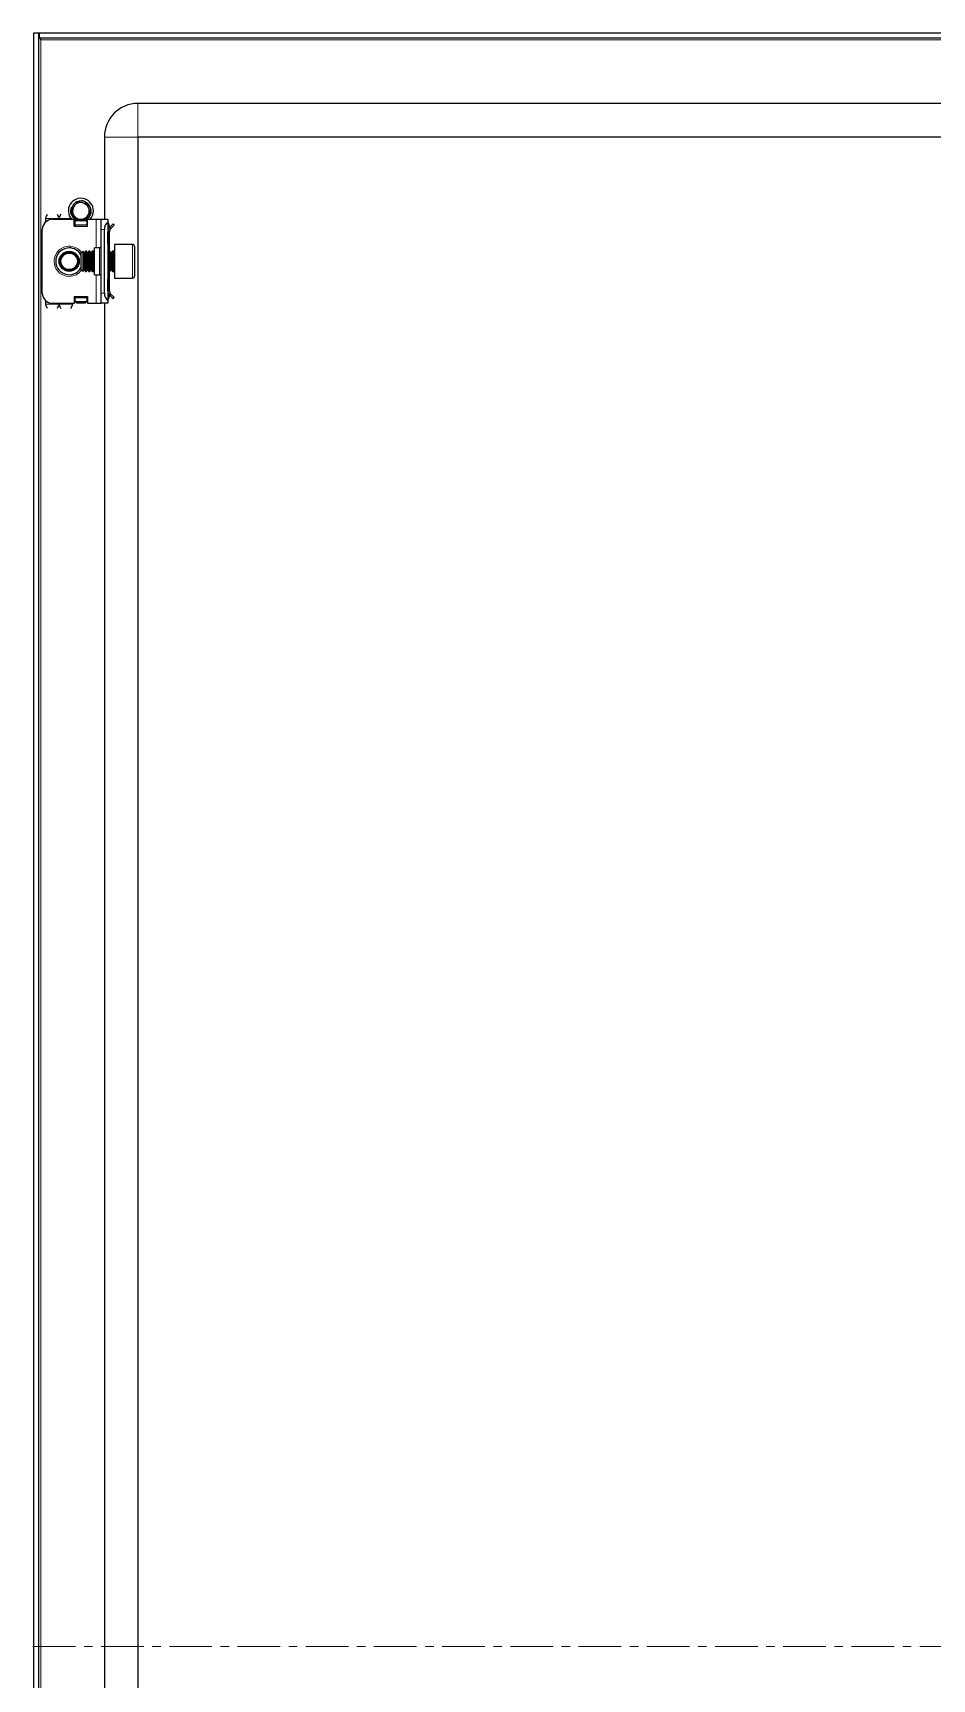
# Model space of a CAD drawing. Header units: millimetres. Extents: x -261 to 1184, y -353 to 966.
# Drawn here: x 637.2 to 905, y 282.4 to 772.6 of the extents above; entities that cross this region are included whole.
import ezdxf

# ---------------------------------------------------------------- set-up
doc = ezdxf.new("R2010")
doc.units = ezdxf.units.MM
doc.linetypes.add('CENTERX2', pattern=[20.32, 12.7, -2.54, 2.54, -2.54])
doc.layers.add('FORMAT', color=7, linetype='Continuous')

msp = doc.modelspace()

# ---------------------------------------------------------------- linework, layer by layer
at = {"color": 7, "linetype": 'Continuous', "lineweight": 25}
for p, q in [((637.48, 772.59), (638.98, 772.59)), ((637.48, -188.41), (637.48, 772.59)), ((638.98, -188.41), (638.98, 772.59)), ((639.18, 771.09), (639.18, 772.59)), ((639.18, 772.59), (1181.78, 772.59)), ((639.18, 771.09), (1181.78, 771.09)), ((1152.48, 751.59), (668.48, 751.59)), ((658.48, 741.59), (658.48, 717.09)), ((668.48, 741.59), (668.48, -157.41)), ((1152.48, 741.59), (668.48, 741.59)), ((648.57, 720.29), (648.64, 720.53)), ((649.86, 722.11), (650.06, 722.22)), ((650.04, 722.21), (649.99, 722.19)), ((650.04, 722.14), (649.99, 722.19)), ((650.04, 722.21), (650.26, 722.29)), ((650.22, 722.31), (650.17, 722.29)), ((650.41, 722.39), (650.36, 722.37)), ((650.41, 722.39), (650.64, 722.46)), ((650.6, 722.45), (650.56, 722.44)), ((650.79, 722.51), (650.75, 722.49)), ((651.68, 722.58), (650.94, 722.51)), ((653.18, 722.06), (653.14, 722.09)), ((653.35, 721.94), (653.31, 721.97)), ((653.5, 721.81), (653.47, 721.84)), ((653.64, 721.67), (653.61, 721.7)), ((653.64, 721.67), (653.76, 721.53)), ((653.76, 721.54), (653.74, 721.56)), ((640.98, 717.34), (640.98, 716.32)), ((642.98, 717.09), (649.48, 717.09)), ((648.49, 719.68), (648.48, 719.63)), ((648.49, 719.68), (648.51, 719.93)), ((648.5, 719.89), (648.49, 719.84)), ((648.49, 719.48), (648.51, 719.71)), ((648.49, 719.48), (648.49, 719.43)), ((648.5, 719.28), (648.51, 719.23)), ((648.53, 720.09), (648.52, 720.04)), ((648.53, 719.09), (648.53, 719.04)), ((648.57, 720.29), (648.56, 720.24)), ((648.56, 718.9), (648.57, 718.86)), ((648.62, 720.48), (648.61, 720.43)), ((648.61, 718.72), (648.62, 718.68)), ((648.67, 718.55), (648.67, 718.54)), ((649.26, 717.57), (649.29, 717.54)), ((649.39, 717.44), (649.43, 717.4)), ((649.48, 715.09), (649.48, 717.09)), ((649.68, 716.3), (649.48, 716.41)), ((649.54, 717.3), (649.58, 717.27)), ((649.68, 715.09), (649.68, 716.3)), ((649.7, 717.17), (649.74, 717.14)), ((649.73, 716.71), (650.08, 716.95)), ((650.23, 716.71), (649.73, 716.35)), ((649.73, 716.35), (649.73, 716.71)), ((649.73, 715.44), (649.73, 716.35)), ((649.88, 717.05), (649.92, 717.03)), ((650.05, 716.95), (650.09, 716.93)), ((650.23, 716.71), (650.64, 716.71)), ((650.41, 716.79), (650.45, 716.77)), ((650.59, 716.72), (650.63, 716.71)), ((650.77, 716.67), (650.81, 716.66)), ((651.93, 716.62), (651.75, 716.6)), ((652.08, 716.65), (652.13, 716.66)), ((652.46, 716.75), (652.27, 716.71)), ((652.32, 716.71), (652.73, 716.71)), ((653.23, 716.35), (652.73, 716.71)), ((653.02, 717.01), (652.75, 716.89)), ((652.83, 716.99), (653.23, 716.71)), ((653.23, 716.71), (653.23, 716.35)), ((653.48, 716.41), (653.23, 716.27)), ((653.23, 716.35), (653.23, 715.44)), ((653.48, 715.09), (653.48, 717.09)), ((653.48, 717.09), (655.98, 717.09)), ((653.75, 717.62), (653.59, 717.49)), ((653.72, 717.65), (653.61, 717.47)), ((653.78, 720.45), (653.94, 720.04)), ((654.25, 718.47), (654.15, 718.28)), ((654.27, 718.47), (654.16, 718.29)), ((654.32, 718.61), (654.33, 718.65)), ((654.38, 718.79), (654.39, 718.83)), ((654.48, 719.39), (654.42, 719.08)), ((654.42, 718.98), (654.43, 719.03)), ((654.46, 719.18), (654.46, 719.23)), ((654.48, 719.59), (654.48, 719.58)), ((654.48, 719.39), (654.48, 719.44)), ((655.98, 717.09), (657.48, 717.09)), ((657.48, 717.09), (659.48, 717.09)), ((657.48, 714.09), (657.48, 717.09)), ((659.48, 717.09), (659.48, 716.32)), ((659.48, 716.32), (659.48, 692.85)), ((659.48, 716), (659.69, 715.79)), ((660.07, 714.75), (661.04, 715.73)), ((661.04, 715.73), (661.4, 715.37)), ((639.98, 695.09), (639.98, 714.09)), ((649.48, 715.09), (653.48, 715.09)), ((649.73, 715.09), (649.73, 715.44)), ((653.23, 715.44), (653.23, 715.09)), ((657.48, 695.09), (657.48, 714.09)), ((658.48, 695.09), (658.48, 714.09)), ((659.98, 713.34), (659.48, 713.34)), ((659.48, 709.84), (659.48, 713.34)), ((659.98, 715.09), (659.98, 714.63)), ((659.98, 709.84), (659.98, 713.34)), ((660.42, 714.4), (660.07, 714.75)), ((660.42, 714.4), (661.4, 715.37)), ((652.04, 707.59), (651.48, 707.03)), ((651.48, 707.03), (651.48, 703.27)), ((652.1, 707.59), (652.04, 707.59)), ((652.04, 707.59), (652.04, 702.97)), ((652.48, 707.03), (652.1, 707.59)), ((652.1, 707.59), (652.1, 707.11)), ((652.1, 707.11), (652.1, 701.59)), ((652.87, 707.59), (652.48, 707.03)), ((652.48, 707.03), (652.48, 706.65)), ((652.48, 706.65), (652.48, 702.14)), ((653.1, 707.59), (652.87, 707.59)), ((652.87, 707.59), (652.87, 707.11)), ((652.87, 707.11), (652.87, 701.59)), ((653.48, 707.03), (653.1, 707.59)), ((653.1, 707.59), (653.1, 707.11)), ((653.1, 707.11), (653.1, 701.59)), ((653.87, 707.59), (653.48, 707.03)), ((653.48, 707.03), (653.48, 706.65)), ((653.48, 706.65), (653.48, 702.14)), ((654.1, 707.59), (653.87, 707.59)), ((653.87, 707.59), (653.87, 707.11)), ((653.87, 707.11), (653.87, 701.59)), ((654.48, 707.03), (654.1, 707.59)), ((654.1, 707.59), (654.1, 707.11)), ((654.1, 707.11), (654.1, 701.59)), ((654.87, 707.59), (654.48, 707.03)), ((654.48, 707.03), (654.48, 706.65)), ((654.48, 706.65), (654.48, 702.14)), ((655.1, 707.59), (654.87, 707.59)), ((654.87, 707.59), (654.87, 707.11)), ((654.87, 707.11), (654.87, 701.59)), ((655.48, 707.03), (655.1, 707.59)), ((655.1, 707.59), (655.1, 707.11)), ((655.1, 707.11), (655.1, 701.59)), ((656.98, 708.59), (655.48, 708.59)), ((655.48, 700.59), (655.48, 708.59)), ((659.98, 709.84), (659.48, 709.84)), ((659.87, 707.59), (659.48, 707.03)), ((660.1, 707.59), (659.87, 707.59)), ((659.87, 707.59), (659.87, 707.11)), ((659.87, 707.11), (659.87, 701.59)), ((659.98, 707.59), (659.98, 709.84)), ((660.48, 707.03), (660.1, 707.59)), ((660.1, 707.59), (660.1, 707.11)), ((660.1, 707.11), (660.1, 701.59)), ((660.87, 707.59), (660.48, 707.03)), ((660.48, 707.03), (660.48, 706.65)), ((660.48, 706.65), (660.48, 702.14)), ((661.23, 707.59), (660.87, 707.59)), ((660.87, 707.59), (660.87, 707.11)), ((660.87, 707.11), (660.87, 701.59)), ((666.88, 709.59), (661.48, 709.59)), ((661.48, 709.59), (661.48, 701.89)), ((667.48, 708.99), (667.48, 702.22)), ((651.48, 703.27), (651.48, 702.14)), ((651.48, 702.14), (652.04, 701.59)), ((652.04, 702.97), (652.04, 701.59)), ((652.04, 701.59), (652.1, 701.59)), ((652.1, 701.59), (652.48, 702.14)), ((652.48, 702.14), (652.87, 701.59)), ((652.87, 701.59), (653.1, 701.59)), ((653.1, 701.59), (653.48, 702.14)), ((653.48, 702.14), (653.87, 701.59)), ((653.87, 701.59), (654.1, 701.59)), ((654.1, 701.59), (654.48, 702.14)), ((654.48, 702.14), (654.87, 701.59)), ((654.87, 701.59), (655.1, 701.59)), ((655.1, 701.59), (655.48, 702.14)), ((659.48, 702.14), (659.87, 701.59)), ((659.87, 701.59), (660.1, 701.59)), ((659.98, 699.34), (659.98, 701.59)), ((660.1, 701.59), (660.48, 702.14)), ((660.48, 702.14), (660.87, 701.59)), ((660.87, 701.59), (661.23, 701.59)), ((661.48, 701.89), (661.48, 699.59)), ((667.48, 702.22), (667.48, 700.19)), ((655.48, 700.59), (656.98, 700.59)), ((659.48, 699.34), (659.98, 699.34)), ((659.48, 695.84), (659.48, 699.34)), ((659.98, 695.84), (659.98, 699.34)), ((661.48, 699.59), (666.88, 699.59)), ((640.98, 692.85), (640.98, 691.84)), ((642.98, 692.09), (649.48, 692.09)), ((648.98, 692.09), (648.98, 691.84)), ((649.48, 694.09), (649.48, 692.09)), ((649.48, 694.09), (653.48, 694.09)), ((649.48, 692.2), (649.68, 692.2)), ((649.68, 692.2), (649.68, 694.09)), ((649.73, 693.73), (649.73, 694.09)), ((649.73, 692.82), (649.73, 693.73)), ((649.73, 692.47), (649.73, 692.82)), ((649.73, 692.82), (650.23, 692.47)), ((650.23, 692.11), (649.73, 692.47)), ((650.23, 692.47), (650.23, 692.11)), ((652.73, 692.47), (650.23, 692.47)), ((652.73, 692.11), (650.23, 692.11)), ((652.73, 692.47), (653.23, 692.82)), ((652.73, 692.11), (652.73, 692.47)), ((653.23, 692.47), (652.73, 692.11)), ((653.23, 694.09), (653.23, 693.73)), ((653.23, 693.73), (653.23, 692.82)), ((653.23, 692.82), (653.23, 692.47)), ((653.48, 694.09), (653.48, 692.09)), ((653.48, 692.09), (655.98, 692.09)), ((655.98, 692.09), (657.48, 692.09)), ((657.48, 692.09), (657.48, 695.09)), ((659.48, 692.09), (657.48, 692.09)), ((658.48, 692.09), (658.48, -107.91)), ((659.98, 695.84), (659.48, 695.84)), ((659.69, 693.38), (659.48, 693.17)), ((659.48, 692.85), (659.48, 692.09)), ((659.98, 694.09), (659.98, 694.48)), ((660.42, 694.78), (660.07, 694.42)), ((660.07, 694.42), (661.04, 693.45)), ((660.42, 694.78), (661.4, 693.8)), ((661.04, 693.45), (661.4, 693.8))]:
    msp.add_line(p, q, dxfattribs=at)
at = {"color": 8, "linetype": 'Continuous', "lineweight": 18}
for p, q in [((639.58, -186.31), (639.58, 770.49)), ((639.58, 770.49), (1181.38, 770.49)), ((668.48, 741.59), (668.48, 751.59)), ((668.48, 741.59), (658.48, 741.59)), ((640.98, 717.34), (644.98, 717.34)), ((644.98, 717.34), (648.48, 717.34)), ((655.98, 708.59), (655.98, 717.09)), ((659.48, 715.59), (659.69, 715.79)), ((653.23, 715.44), (649.73, 715.44)), ((658.48, 714.09), (657.48, 714.09)), ((659.48, 715.09), (659.98, 715.09)), ((656.98, 700.59), (656.98, 708.59)), ((661.23, 701.59), (661.23, 707.59)), ((666.88, 701.89), (666.88, 709.59)), ((666.88, 699.59), (666.88, 701.89)), ((655.98, 692.09), (655.98, 700.59)), ((640.98, 691.84), (644.98, 691.84)), ((648.98, 691.84), (644.98, 691.84)), ((649.73, 693.73), (653.23, 693.73)), ((657.48, 695.09), (658.48, 695.09)), ((659.48, 694.09), (659.98, 694.09)), ((659.48, 693.59), (659.69, 693.38))]:
    msp.add_line(p, q, dxfattribs=at)
at = {"color": 7, "linetype": 'Continuous', "lineweight": 25}
for radius in [3, 2.76, 2.45]:
    msp.add_circle((647.98, 704.59), radius, dxfattribs=at)
for centre, radius, start, end in [((668.48, 741.59), 10, 90, 180), ((651.48, 719.59), 3.75, 0, 221.8103), ((651.48, 719.59), 2.5, 108.5944, 168.5944), ((651.48, 719.59), 2.5, 75.8881, 108.5944), ((651.48, 719.59), 3, 59.9286, 86.2193), ((651.48, 719.59), 3, 0, 40.7437), ((642.98, 714.09), 3, 90, 180), ((651.48, 719.59), 2.5, 168.5944, 228.5944), ((651.48, 719.59), 2.5, 228.5944, 288.5944), ((651.48, 719.59), 2.5, 288.5944, 348.5944), ((651.48, 719.59), 2.5, 348.5944, 10.5165), ((651.48, 719.59), 3.75, 318.1897, 0), ((661.48, 714.09), 3, 131.8103, 180), ((658.98, 715.09), 1, 0, 45), ((647.98, 704.59), 4, 90, 331.045), ((647.98, 704.59), 4, 28.955, 90), ((656.98, 709.09), 0.5, 270, 0), ((661.23, 707.84), 0.25, 270, 0), ((666.88, 708.99), 0.6, 0, 90), ((661.23, 701.34), 0.25, 0, 90), ((656.98, 700.09), 0.5, 0, 90), ((666.88, 700.19), 0.6, 270, 0), ((642.98, 695.09), 3, 180, 270), ((661.48, 695.09), 3, 180, 228.1897), ((658.98, 694.09), 1, 315, 0)]:
    msp.add_arc(centre, radius, start, end, dxfattribs=at)
at = {"color": 8, "linetype": 'Continuous', "lineweight": 18}
for start, end in [(35.4622, 270), (270, 324.5378)]:
    msp.add_arc((647.98, 704.59), 4.5, start, end, dxfattribs=at)
at = {"color": 7, "linetype": 'Continuous', "lineweight": 25}
for points, knots in [([(639.18, 771.48), (639.17, 771.51), (639.03, 771.88), (639.01, 772.25), (638.98, 772.59)], [0, 0, 0, 0, 0.09093, 1, 1, 1, 1]), ([(639.58, 770.49), (639.5, 770.67), (639.41, 770.87), (639.33, 771.07), (639.33, 771.09)], [0, 0, 0, 0, 0.908361, 1, 1, 1, 1]), ([(648.61, 720.42), (648.61, 720.44), (648.63, 720.55), (648.68, 720.66), (648.73, 720.74)], [0, 0, 0, 0, 0.218168, 1, 1, 1, 1]), ([(650.02, 722.14), (649.95, 722.09), (649.6, 721.86), (649.11, 721.35), (648.88, 720.8), (648.78, 720.55)], [0, 0, 0, 0, 0.128781, 0.613629, 1, 1, 1, 1]), ([(648.78, 720.55), (648.79, 720.55), (648.82, 720.54), (648.87, 720.52), (648.93, 720.47), (648.98, 720.41), (649.02, 720.34), (649.05, 720.24), (649.04, 720.14), (649.03, 720.09), (649.03, 720.08)], [0, 0, 0, 0, 0.022761, 0.192243, 0.346896, 0.477535, 0.588677, 0.783334, 0.968624, 1, 1, 1, 1]), ([(649.05, 720.15), (649.05, 720.18), (649.03, 720.25), (648.99, 720.33), (648.95, 720.41), (648.89, 720.47), (648.83, 720.52), (648.8, 720.55), (648.78, 720.55)], [0, 0, 0, 0, 0.182737, 0.363423, 0.543947, 0.724373, 0.904747, 1, 1, 1, 1]), ([(650.69, 721.96), (650.67, 721.95), (650.63, 721.94), (650.55, 721.93), (650.45, 721.93), (650.36, 721.94), (650.27, 721.96), (650.19, 722), (650.12, 722.05), (650.06, 722.09), (650.03, 722.13), (650.02, 722.14)], [0, 0, 0, 0, 0.04296, 0.1733, 0.274263, 0.401081, 0.527716, 0.654259, 0.780759, 0.936852, 1, 1, 1, 1]), ([(650.04, 722.21), (650.07, 722.19), (650.12, 722.16), (650.19, 722.08), (650.24, 722.02), (650.25, 721.98), (650.26, 721.97)], [0, 0, 0, 0, 0.319514, 0.608493, 0.891527, 1, 1, 1, 1]), ([(650.33, 721.95), (650.33, 721.95), (650.33, 721.98), (650.31, 722.05), (650.28, 722.14), (650.23, 722.22), (650.19, 722.26), (650.17, 722.29)], [0, 0, 0, 0, 0.00279, 0.269575, 0.536371, 0.765499, 1, 1, 1, 1]), ([(650.22, 722.31), (650.25, 722.28), (650.3, 722.24), (650.36, 722.17), (650.41, 722.09), (650.43, 722.01), (650.44, 721.95), (650.44, 721.93)], [0, 0, 0, 0, 0.234253, 0.442787, 0.646465, 0.841043, 1, 1, 1, 1]), ([(650.47, 721.93), (650.48, 721.96), (650.49, 722.02), (650.48, 722.12), (650.46, 722.21), (650.42, 722.3), (650.38, 722.35), (650.36, 722.37)], [0, 0, 0, 0, 0.181695, 0.396783, 0.61186, 0.803681, 1, 1, 1, 1]), ([(650.41, 722.39), (650.44, 722.36), (650.49, 722.32), (650.54, 722.23), (650.57, 722.15), (650.58, 722.07), (650.58, 721.99), (650.58, 721.95), (650.57, 721.93)], [0, 0, 0, 0, 0.208724, 0.39105, 0.568219, 0.73683, 0.894853, 1, 1, 1, 1]), ([(650.59, 721.94), (650.6, 721.94), (650.62, 721.98), (650.63, 722.06), (650.64, 722.16), (650.63, 722.26), (650.6, 722.35), (650.57, 722.41), (650.56, 722.44)], [0, 0, 0, 0, 0.043388, 0.23288, 0.422274, 0.611632, 0.803279, 1, 1, 1, 1]), ([(650.6, 722.45), (650.63, 722.43), (650.67, 722.37), (650.7, 722.29), (650.72, 722.2), (650.73, 722.12), (650.71, 722.04), (650.7, 721.99), (650.68, 721.96), (650.68, 721.96)], [0, 0, 0, 0, 0.1984834, 0.3677124, 0.531083, 0.6857782, 0.8305034, 0.9651518, 1, 1, 1, 1]), ([(650.94, 722.51), (650.94, 722.49), (650.96, 722.45), (650.98, 722.37), (650.98, 722.29), (650.96, 722.21), (650.93, 722.13), (650.86, 722.05), (650.77, 721.99), (650.71, 721.97), (650.69, 721.96)], [0, 0, 0, 0, 0.0986313, 0.2385412, 0.3785316, 0.4989503, 0.6010273, 0.777401, 0.9101004, 1, 1, 1, 1]), ([(650.71, 721.97), (650.72, 722), (650.75, 722.05), (650.77, 722.13), (650.79, 722.23), (650.79, 722.36), (650.76, 722.44), (650.75, 722.49)], [0, 0, 0, 0, 0.13286, 0.29106, 0.491007, 0.69089, 1, 1, 1, 1]), ([(650.79, 722.51), (650.81, 722.48), (650.84, 722.43), (650.86, 722.34), (650.87, 722.26), (650.86, 722.18), (650.84, 722.09), (650.79, 722.03), (650.77, 721.99)], [0, 0, 0, 0, 0.16279, 0.324686, 0.479688, 0.626058, 0.76302, 1, 1, 1, 1]), ([(650.79, 722), (650.79, 722.01), (650.82, 722.04), (650.86, 722.09), (650.9, 722.17), (650.93, 722.26), (650.95, 722.36), (650.95, 722.44), (650.94, 722.49), (650.94, 722.51)], [0, 0, 0, 0, 0.036757, 0.196192, 0.355485, 0.51469, 0.719746, 0.882005, 1, 1, 1, 1]), ([(652.11, 722.52), (652.09, 722.53), (652.04, 722.53), (652, 722.54), (651.98, 722.54)], [0, 0, 0, 0, 0.6215351, 1, 1, 1, 1]), ([(652.09, 722.01), (652.38, 721.96), (652.67, 721.9), (652.94, 721.78), (652.95, 721.77)], [0, 0, 0, 0, 0.965671, 1, 1, 1, 1]), ([(652.09, 722.01), (652.19, 721.97), (652.32, 721.92), (652.45, 721.84), (652.49, 721.82)], [0, 0, 0, 0, 0.681733, 1, 1, 1, 1]), ([(652.49, 721.82), (652.57, 721.78), (652.89, 721.63), (653.4, 721.21), (653.65, 720.71), (653.78, 720.45)], [0, 0, 0, 0, 0.130652, 0.560007, 1, 1, 1, 1]), ([(652.95, 721.77), (652.95, 721.79), (652.93, 721.84), (652.93, 721.91), (652.93, 722), (652.95, 722.09), (652.97, 722.15), (652.99, 722.18)], [0, 0, 0, 0, 0.113604, 0.31095, 0.508229, 0.75166, 1, 1, 1, 1]), ([(653.01, 722.17), (653, 722.14), (653, 722.07), (652.97, 721.97), (652.95, 721.91), (652.93, 721.89), (652.93, 721.89)], [0, 0, 0, 0, 0.357139, 0.680979, 0.998183, 1, 1, 1, 1]), ([(652.94, 721.8), (652.97, 721.81), (653.01, 721.85), (653.07, 721.92), (653.11, 722), (653.13, 722.06), (653.14, 722.09)], [0, 0, 0, 0, 0.228254, 0.510351, 0.752319, 1, 1, 1, 1]), ([(653.55, 721.37), (653.54, 721.36), (653.49, 721.35), (653.41, 721.34), (653.31, 721.36), (653.22, 721.4), (653.14, 721.45), (653.05, 721.53), (652.98, 721.65), (652.96, 721.73), (652.95, 721.77)], [0, 0, 0, 0, 0.0736464, 0.1695635, 0.351373, 0.4388934, 0.519676, 0.6829056, 0.8511995, 1, 1, 1, 1]), ([(653.18, 722.06), (653.18, 722.03), (653.17, 721.96), (653.13, 721.86), (653.09, 721.79), (653.03, 721.73), (652.99, 721.7), (652.98, 721.69)], [0, 0, 0, 0, 0.240212, 0.454711, 0.664287, 0.864517, 1, 1, 1, 1]), ([(652.99, 721.65), (653.02, 721.66), (653.07, 721.69), (653.15, 721.74), (653.22, 721.81), (653.27, 721.89), (653.3, 721.94), (653.31, 721.97)], [0, 0, 0, 0, 0.172104, 0.391099, 0.610089, 0.802801, 1, 1, 1, 1]), ([(653.35, 721.94), (653.34, 721.9), (653.32, 721.84), (653.28, 721.75), (653.23, 721.68), (653.16, 721.62), (653.1, 721.58), (653.06, 721.57), (653.04, 721.57)], [0, 0, 0, 0, 0.209239, 0.392702, 0.571062, 0.740844, 0.899958, 1, 1, 1, 1]), ([(653.05, 721.55), (653.06, 721.55), (653.11, 721.55), (653.18, 721.58), (653.27, 721.62), (653.35, 721.68), (653.42, 721.75), (653.45, 721.81), (653.47, 721.84)], [0, 0, 0, 0, 0.0505, 0.241124, 0.431653, 0.622154, 0.808692, 1, 1, 1, 1]), ([(653.5, 721.81), (653.49, 721.77), (653.47, 721.71), (653.41, 721.63), (653.35, 721.57), (653.28, 721.52), (653.21, 721.49), (653.15, 721.48), (653.12, 721.48), (653.12, 721.48)], [0, 0, 0, 0, 0.1980351, 0.3676626, 0.5314947, 0.6866636, 0.8318184, 0.9819171, 1, 1, 1, 1]), ([(653.13, 721.47), (653.13, 721.47), (653.17, 721.46), (653.23, 721.47), (653.32, 721.49), (653.4, 721.52), (653.48, 721.57), (653.55, 721.63), (653.59, 721.68), (653.61, 721.7)], [0, 0, 0, 0, 0.018281, 0.175639, 0.332896, 0.490097, 0.647274, 0.821632, 1, 1, 1, 1]), ([(653.64, 721.67), (653.63, 721.64), (653.6, 721.59), (653.54, 721.52), (653.47, 721.47), (653.4, 721.44), (653.33, 721.42), (653.26, 721.41), (653.21, 721.42), (653.18, 721.42)], [0, 0, 0, 0, 0.159446, 0.318034, 0.469983, 0.61348, 0.747649, 0.872856, 1, 1, 1, 1]), ([(653.19, 721.42), (653.23, 721.41), (653.28, 721.39), (653.37, 721.4), (653.44, 721.4), (653.53, 721.43), (653.63, 721.47), (653.7, 721.53), (653.74, 721.56)], [0, 0, 0, 0, 0.149407, 0.278563, 0.407661, 0.536722, 0.727045, 1, 1, 1, 1]), ([(653.53, 721.73), (653.58, 721.71), (653.67, 721.66), (653.72, 721.58), (653.75, 721.54)], [0, 0, 0, 0, 0.488123, 1, 1, 1, 1]), ([(653.76, 721.54), (653.74, 721.52), (653.71, 721.47), (653.64, 721.41), (653.59, 721.38), (653.56, 721.37), (653.55, 721.37)], [0, 0, 0, 0, 0.315056, 0.630194, 0.945514, 1, 1, 1, 1]), ([(653.55, 721.37), (653.58, 721.35), (653.82, 721.12), (654.17, 720.66), (654.41, 720.05), (654.47, 719.7), (654.48, 719.59)], [0, 0, 0, 0, 0.050685, 0.485619, 0.826643, 1, 1, 1, 1]), ([(640.98, 717.34), (641.08, 717.58), (641.27, 718.07), (641.46, 718.46), (641.56, 718.66)], [0, 0, 0, 0, 0.502065, 1, 1, 1, 1]), ([(644.41, 718.65), (644.49, 718.49), (644.67, 718.14), (644.86, 717.66), (644.97, 717.38), (644.98, 717.34)], [0, 0, 0, 0, 0.4154826, 0.9171518, 1, 1, 1, 1]), ([(644.98, 717.34), (645.08, 717.58), (645.27, 718.07), (645.46, 718.46), (645.56, 718.66)], [0, 0, 0, 0, 0.502065, 1, 1, 1, 1]), ([(648.71, 719.65), (648.69, 719.66), (648.65, 719.66), (648.57, 719.66), (648.51, 719.64), (648.48, 719.63)], [0, 0, 0, 0, 0.236131, 0.613435, 1, 1, 1, 1]), ([(648.88, 719.79), (648.87, 719.79), (648.84, 719.81), (648.77, 719.84), (648.67, 719.85), (648.58, 719.85), (648.52, 719.84), (648.49, 719.84)], [0, 0, 0, 0, 0.050156, 0.304513, 0.55888, 0.776903, 1, 1, 1, 1]), ([(648.49, 719.68), (648.52, 719.7), (648.58, 719.73), (648.68, 719.75), (648.76, 719.76), (648.81, 719.75), (648.83, 719.74)], [0, 0, 0, 0, 0.293779, 0.558982, 0.818494, 1, 1, 1, 1]), ([(649.26, 717.57), (649.14, 717.73), (648.86, 718.08), (648.57, 718.74), (648.51, 719.24), (648.49, 719.5)], [0, 0, 0, 0, 0.274163, 0.639603, 1, 1, 1, 1]), ([(648.5, 719.89), (648.53, 719.9), (648.6, 719.92), (648.69, 719.94), (648.79, 719.93), (648.87, 719.91), (648.92, 719.89), (648.95, 719.87), (648.95, 719.87)], [0, 0, 0, 0, 0.227908, 0.430276, 0.627707, 0.816134, 0.99284, 1, 1, 1, 1]), ([(648.6, 718.84), (648.58, 718.88), (648.52, 719.03), (648.51, 719.2), (648.5, 719.31)], [0, 0, 0, 0, 0.28291, 1, 1, 1, 1]), ([(648.96, 719.9), (648.94, 719.92), (648.88, 719.96), (648.8, 720.01), (648.7, 720.04), (648.61, 720.05), (648.55, 720.05), (648.52, 720.04)], [0, 0, 0, 0, 0.19243, 0.403622, 0.614801, 0.805152, 1, 1, 1, 1]), ([(648.53, 720.09), (648.56, 720.1), (648.63, 720.12), (648.72, 720.12), (648.81, 720.1), (648.89, 720.07), (648.95, 720.03), (648.99, 720), (649, 719.99)], [0, 0, 0, 0, 0.205811, 0.38496, 0.558827, 0.724121, 0.878934, 1, 1, 1, 1]), ([(648.99, 720.04), (648.97, 720.06), (648.92, 720.11), (648.84, 720.16), (648.76, 720.21), (648.66, 720.24), (648.59, 720.24), (648.56, 720.24)], [0, 0, 0, 0, 0.183111, 0.381533, 0.579913, 0.787111, 1, 1, 1, 1]), ([(648.57, 720.29), (648.6, 720.29), (648.67, 720.3), (648.76, 720.29), (648.84, 720.26), (648.91, 720.22), (648.97, 720.17), (649.01, 720.13), (649.02, 720.11)], [0, 0, 0, 0, 0.207037, 0.38272, 0.55212, 0.712365, 0.86221, 1, 1, 1, 1]), ([(648.79, 718.29), (648.78, 718.32), (648.68, 718.45), (648.64, 718.62), (648.6, 718.75)], [0, 0, 0, 0, 0.192577, 1, 1, 1, 1]), ([(649.03, 720.12), (649.02, 720.14), (648.99, 720.19), (648.94, 720.26), (648.87, 720.32), (648.78, 720.38), (648.69, 720.42), (648.64, 720.43), (648.61, 720.43)], [0, 0, 0, 0, 0.112687, 0.266978, 0.464332, 0.661607, 0.829157, 1, 1, 1, 1]), ([(648.62, 720.48), (648.65, 720.48), (648.71, 720.47), (648.79, 720.45), (648.87, 720.41), (648.93, 720.37), (648.98, 720.31), (649.02, 720.25), (649.03, 720.21), (649.04, 720.19)], [0, 0, 0, 0, 0.1648015, 0.3286622, 0.485343, 0.633184, 0.7714895, 0.9006567, 1, 1, 1, 1]), ([(649.03, 720.08), (649.03, 720.05), (649.01, 719.97), (648.95, 719.87), (648.88, 719.79), (648.82, 719.72), (648.75, 719.67), (648.69, 719.64), (648.66, 719.63), (648.65, 719.62)], [0, 0, 0, 0, 0.125166, 0.336769, 0.488675, 0.640371, 0.791962, 0.943503, 1, 1, 1, 1]), ([(648.65, 719.62), (648.65, 719.55), (648.67, 719.16), (648.85, 718.49), (649.21, 718.01), (649.38, 717.79)], [0, 0, 0, 0, 0.108003, 0.585763, 1, 1, 1, 1]), ([(649.17, 717.7), (649.13, 717.74), (648.99, 717.88), (648.9, 718.05), (648.84, 718.17)], [0, 0, 0, 0, 0.288707, 1, 1, 1, 1]), ([(649.26, 717.57), (649.27, 717.6), (649.31, 717.65), (649.37, 717.71), (649.44, 717.75), (649.51, 717.78), (649.59, 717.79), (649.65, 717.8), (649.69, 717.79), (649.7, 717.78)], [0, 0, 0, 0, 0.169226, 0.337427, 0.497935, 0.649179, 0.790582, 0.922688, 1, 1, 1, 1]), ([(649.75, 717.74), (649.74, 717.74), (649.67, 717.75), (649.58, 717.73), (649.47, 717.68), (649.37, 717.63), (649.32, 717.57), (649.29, 717.54)], [0, 0, 0, 0, 0.046579, 0.362688, 0.551736, 0.740753, 1, 1, 1, 1]), ([(649.38, 717.79), (649.39, 717.79), (649.42, 717.81), (649.47, 717.82), (649.56, 717.83), (649.66, 717.82), (649.76, 717.77), (649.81, 717.73), (649.83, 717.71)], [0, 0, 0, 0, 0.0458661, 0.2307436, 0.3874614, 0.6582461, 0.861978, 1, 1, 1, 1]), ([(649.75, 717.77), (649.72, 717.79), (649.65, 717.81), (649.56, 717.81), (649.47, 717.81), (649.41, 717.8), (649.38, 717.79)], [0, 0, 0, 0, 0.251795, 0.502165, 0.752314, 1, 1, 1, 1]), ([(649.39, 717.44), (649.41, 717.47), (649.44, 717.53), (649.49, 717.6), (649.56, 717.66), (649.63, 717.69), (649.7, 717.72), (649.75, 717.72), (649.77, 717.72)], [0, 0, 0, 0, 0.211659, 0.390361, 0.562352, 0.724819, 0.876696, 1, 1, 1, 1]), ([(649.84, 717.67), (649.81, 717.66), (649.74, 717.65), (649.65, 717.61), (649.56, 717.56), (649.49, 717.49), (649.45, 717.43), (649.43, 717.4)], [0, 0, 0, 0, 0.190996, 0.383798, 0.576553, 0.78528, 1, 1, 1, 1]), ([(649.54, 717.3), (649.55, 717.33), (649.57, 717.4), (649.62, 717.48), (649.68, 717.55), (649.75, 717.6), (649.8, 717.63), (649.84, 717.64), (649.85, 717.64)], [0, 0, 0, 0, 0.219212, 0.409339, 0.593597, 0.768568, 0.932394, 1, 1, 1, 1]), ([(649.94, 717.58), (649.94, 717.58), (649.9, 717.57), (649.84, 717.54), (649.75, 717.49), (649.68, 717.42), (649.62, 717.35), (649.59, 717.3), (649.58, 717.27)], [0, 0, 0, 0, 0.002693, 0.20821, 0.413641, 0.619057, 0.807274, 1, 1, 1, 1]), ([(649.7, 717.17), (649.71, 717.21), (649.72, 717.27), (649.76, 717.36), (649.81, 717.44), (649.87, 717.5), (649.92, 717.54), (649.95, 717.55), (649.96, 717.55)], [0, 0, 0, 0, 0.222831, 0.420099, 0.612409, 0.79585, 0.967895, 1, 1, 1, 1]), ([(650, 717.45), (649.99, 717.45), (649.95, 717.43), (649.89, 717.38), (649.82, 717.3), (649.77, 717.23), (649.75, 717.17), (649.74, 717.14)], [0, 0, 0, 0, 0.084965, 0.329338, 0.573716, 0.784411, 1, 1, 1, 1]), ([(649.83, 717.71), (649.84, 717.7), (649.88, 717.67), (649.93, 717.61), (649.98, 717.52), (650.01, 717.44), (650.03, 717.35), (650.04, 717.29), (650.04, 717.27)], [0, 0, 0, 0, 0.066273, 0.267344, 0.423096, 0.618734, 0.814089, 1, 1, 1, 1]), ([(649.88, 717.05), (649.88, 717.09), (649.88, 717.16), (649.91, 717.25), (649.96, 717.34), (649.99, 717.39), (650.02, 717.4), (650.02, 717.4)], [0, 0, 0, 0, 0.275174, 0.522846, 0.765225, 0.99702, 1, 1, 1, 1]), ([(650.04, 717.27), (650.02, 717.25), (649.98, 717.2), (649.94, 717.11), (649.92, 717.06), (649.92, 717.03)], [0, 0, 0, 0, 0.36332, 0.677837, 1, 1, 1, 1]), ([(650.12, 717.24), (650.12, 717.24), (650.12, 717.2), (650.11, 717.14), (650.09, 717.05), (650.05, 716.99), (650.03, 716.96)], [0, 0, 0, 0, 0.058255, 0.305509, 0.64716, 1, 1, 1, 1]), ([(652.08, 716.65), (652.05, 716.64), (651.73, 716.58), (651.09, 716.57), (650.43, 716.75), (650.1, 716.93), (650.03, 716.96)], [0, 0, 0, 0, 0.044285, 0.46488, 0.894202, 1, 1, 1, 1]), ([(650.04, 717.27), (650.1, 717.23), (650.43, 717.06), (651.1, 716.87), (651.72, 716.91), (652.02, 716.98), (652.02, 716.98)], [0, 0, 0, 0, 0.102158, 0.551599, 0.99962, 1, 1, 1, 1]), ([(650.05, 716.95), (650.05, 716.99), (650.05, 717.06), (650.07, 717.15), (650.1, 717.2), (650.11, 717.23)], [0, 0, 0, 0, 0.371432, 0.710618, 1, 1, 1, 1]), ([(650.97, 716.65), (650.92, 716.65), (650.78, 716.66), (650.64, 716.7), (650.55, 716.74)], [0, 0, 0, 0, 0.317385, 1, 1, 1, 1]), ([(651.65, 716.61), (651.58, 716.6), (651.41, 716.57), (651.24, 716.59), (651.14, 716.61)], [0, 0, 0, 0, 0.399625, 1, 1, 1, 1]), ([(652.02, 716.98), (652.02, 717), (652.05, 717.05), (652.11, 717.12), (652.2, 717.18), (652.26, 717.21), (652.28, 717.22)], [0, 0, 0, 0, 0.153621, 0.528305, 0.811762, 1, 1, 1, 1]), ([(652.16, 717.15), (652.13, 717.13), (652.09, 717.09), (652.04, 717.03), (652.02, 716.99), (652.02, 716.98)], [0, 0, 0, 0, 0.41332, 0.833507, 1, 1, 1, 1]), ([(652.08, 716.65), (652.07, 716.67), (652.05, 716.73), (652.03, 716.81), (652.03, 716.89), (652.04, 716.97), (652.08, 717.06), (652.12, 717.12), (652.15, 717.15)], [0, 0, 0, 0, 0.162579, 0.32416, 0.478216, 0.623372, 0.759205, 1, 1, 1, 1]), ([(652.19, 717.15), (652.19, 717.15), (652.16, 717.1), (652.13, 717.02), (652.1, 716.91), (652.1, 716.82), (652.11, 716.73), (652.12, 716.68), (652.13, 716.66)], [0, 0, 0, 0, 0.001313, 0.309582, 0.493731, 0.677835, 0.837663, 1, 1, 1, 1]), ([(652.27, 716.69), (652.25, 716.72), (652.21, 716.78), (652.18, 716.86), (652.17, 716.95), (652.17, 717.03), (652.19, 717.1), (652.21, 717.16), (652.24, 717.19), (652.24, 717.2)], [0, 0, 0, 0, 0.195461, 0.359649, 0.517607, 0.666788, 0.806268, 0.936243, 1, 1, 1, 1]), ([(652.31, 717.2), (652.3, 717.18), (652.28, 717.12), (652.26, 717.04), (652.25, 716.95), (652.26, 716.83), (652.29, 716.76), (652.31, 716.7)], [0, 0, 0, 0, 0.147065, 0.321231, 0.495346, 0.669443, 1, 1, 1, 1]), ([(652.27, 716.69), (652.28, 716.69), (652.29, 716.7), (652.31, 716.7), (652.31, 716.7)], [0, 0, 0, 0, 0.478977, 1, 1, 1, 1]), ([(652.28, 717.22), (652.29, 717.22), (652.34, 717.24), (652.42, 717.25), (652.52, 717.25), (652.59, 717.24), (652.63, 717.23), (652.64, 717.22)], [0, 0, 0, 0, 0.0990109, 0.3882762, 0.6130099, 0.8953836, 1, 1, 1, 1]), ([(652.46, 716.75), (652.44, 716.78), (652.39, 716.83), (652.35, 716.91), (652.32, 716.99), (652.31, 717.08), (652.32, 717.15), (652.33, 717.19), (652.33, 717.21)], [0, 0, 0, 0, 0.213002, 0.396975, 0.575181, 0.744364, 0.902779, 1, 1, 1, 1]), ([(652.43, 717.25), (652.43, 717.24), (652.42, 717.21), (652.41, 717.13), (652.41, 717.03), (652.43, 716.94), (652.46, 716.85), (652.49, 716.79), (652.51, 716.77)], [0, 0, 0, 0, 0.0190582, 0.2194885, 0.4198305, 0.6201507, 0.8077852, 1, 1, 1, 1]), ([(652.65, 716.82), (652.63, 716.85), (652.57, 716.89), (652.52, 716.97), (652.48, 717.05), (652.46, 717.14), (652.45, 717.2), (652.46, 717.24), (652.46, 717.25)], [0, 0, 0, 0, 0.218347, 0.41099, 0.598711, 0.777744, 0.945667, 1, 1, 1, 1]), ([(652.65, 716.82), (652.64, 716.82), (652.57, 716.79), (652.51, 716.78), (652.46, 716.77)], [0, 0, 0, 0, 0.301025, 1, 1, 1, 1]), ([(652.46, 716.75), (652.47, 716.75), (652.48, 716.76), (652.5, 716.76), (652.51, 716.77)], [0, 0, 0, 0, 0.476579, 1, 1, 1, 1]), ([(652.56, 717.24), (652.56, 717.22), (652.56, 717.17), (652.57, 717.09), (652.6, 716.99), (652.64, 716.91), (652.68, 716.87), (652.7, 716.84)], [0, 0, 0, 0, 0.114393, 0.350182, 0.585971, 0.790611, 1, 1, 1, 1]), ([(652.84, 716.91), (652.81, 716.93), (652.75, 716.97), (652.69, 717.05), (652.64, 717.12), (652.62, 717.19), (652.61, 717.22), (652.61, 717.23)], [0, 0, 0, 0, 0.260762, 0.494805, 0.723794, 0.94279, 1, 1, 1, 1]), ([(652.64, 717.22), (652.71, 717.26), (653.03, 717.45), (653.52, 717.91), (653.83, 718.5), (653.92, 718.84), (653.93, 718.9)], [0, 0, 0, 0, 0.104785, 0.513079, 0.918136, 1, 1, 1, 1]), ([(652.65, 716.82), (652.66, 716.83), (652.68, 716.83), (652.69, 716.84), (652.7, 716.84)], [0, 0, 0, 0, 0.4764859, 1, 1, 1, 1]), ([(652.66, 717.27), (652.67, 717.27), (652.71, 717.26), (652.78, 717.23), (652.86, 717.18), (652.94, 717.11), (652.98, 717.04), (653.01, 717)], [0, 0, 0, 0, 0.084477, 0.253367, 0.470159, 0.686909, 1, 1, 1, 1]), ([(652.73, 717.21), (652.73, 717.2), (652.74, 717.15), (652.77, 717.07), (652.82, 717), (652.86, 716.95), (652.89, 716.93)], [0, 0, 0, 0, 0.154183, 0.462567, 0.728091, 1, 1, 1, 1]), ([(653.02, 717.01), (652.99, 717.03), (652.93, 717.06), (652.86, 717.13), (652.82, 717.18), (652.81, 717.21)], [0, 0, 0, 0, 0.362858, 0.693435, 1, 1, 1, 1]), ([(652.84, 716.91), (652.85, 716.91), (652.86, 716.92), (652.88, 716.93), (652.89, 716.93)], [0, 0, 0, 0, 0.477867, 1, 1, 1, 1]), ([(654.32, 718.61), (654.11, 718.18), (653.8, 717.54), (653.21, 717.14), (653.01, 717)], [0, 0, 0, 0, 0.657042, 1, 1, 1, 1]), ([(653.02, 717.01), (653.03, 717.01), (653.04, 717.02), (653.06, 717.03), (653.06, 717.04)], [0, 0, 0, 0, 0.480194, 1, 1, 1, 1]), ([(653.19, 717.12), (653.18, 717.11), (653.13, 717.08), (653.07, 717.05), (653.03, 717.04)], [0, 0, 0, 0, 0.230751, 1, 1, 1, 1]), ([(653.19, 717.12), (653.2, 717.12), (653.21, 717.13), (653.22, 717.14), (653.23, 717.15)], [0, 0, 0, 0, 0.4826873, 1, 1, 1, 1]), ([(653.35, 717.23), (653.35, 717.24), (653.36, 717.25), (653.38, 717.26), (653.38, 717.26)], [0, 0, 0, 0, 0.484546, 1, 1, 1, 1]), ([(654.03, 718.07), (654.01, 718.01), (653.91, 717.72), (653.67, 717.51), (653.46, 717.33)], [0, 0, 0, 0, 0.171865, 1, 1, 1, 1]), ([(653.49, 717.36), (653.5, 717.36), (653.51, 717.37), (653.52, 717.38), (653.52, 717.39)], [0, 0, 0, 0, 0.485158, 1, 1, 1, 1]), ([(653.63, 717.49), (653.63, 717.49), (653.64, 717.5), (653.65, 717.51), (653.66, 717.52)], [0, 0, 0, 0, 0.484232, 1, 1, 1, 1]), ([(654.12, 718.2), (654.09, 718.13), (654.01, 717.92), (653.84, 717.76), (653.73, 717.65)], [0, 0, 0, 0, 0.3337892, 1, 1, 1, 1]), ([(653.75, 717.62), (653.76, 717.63), (653.77, 717.64), (653.79, 717.66), (653.8, 717.68)], [0, 0, 0, 0, 0.2967964, 1, 1, 1, 1]), ([(653.93, 718.9), (653.93, 718.93), (653.92, 718.99), (653.93, 719.06), (653.93, 719.09)], [0, 0, 0, 0, 0.544473, 1, 1, 1, 1]), ([(653.93, 719.09), (653.94, 719.1), (653.95, 719.15), (653.97, 719.2), (653.99, 719.24), (653.99, 719.25)], [0, 0, 0, 0, 0.157682, 0.80304, 1, 1, 1, 1]), ([(654.38, 718.79), (654.35, 718.79), (654.28, 718.78), (654.2, 718.8), (654.12, 718.83), (654.05, 718.87), (653.99, 718.93), (653.95, 718.98), (653.94, 719.02), (653.93, 719.03)], [0, 0, 0, 0, 0.165667, 0.330522, 0.488809, 0.638525, 0.778629, 0.909213, 1, 1, 1, 1]), ([(654.32, 718.61), (654.29, 718.61), (654.23, 718.62), (654.15, 718.65), (654.08, 718.69), (654.03, 718.74), (653.98, 718.8), (653.95, 718.87), (653.93, 718.92), (653.93, 718.95), (653.93, 718.96)], [0, 0, 0, 0, 0.154027, 0.307095, 0.452862, 0.590123, 0.718565, 0.838856, 0.95247, 1, 1, 1, 1]), ([(653.99, 719.25), (654, 719.36), (654.02, 719.63), (653.97, 719.89), (653.94, 720.04)], [0, 0, 0, 0, 0.4085207, 1, 1, 1, 1]), ([(653.96, 719.24), (653.97, 719.23), (654, 719.19), (654.06, 719.14), (654.15, 719.08), (654.24, 719.05), (654.34, 719.03), (654.4, 719.03), (654.43, 719.03)], [0, 0, 0, 0, 0.069872, 0.258455, 0.446951, 0.635422, 0.81547, 1, 1, 1, 1]), ([(654.42, 718.98), (654.39, 718.97), (654.32, 718.96), (654.23, 718.97), (654.14, 718.99), (654.07, 719.02), (654.01, 719.07), (653.97, 719.1), (653.96, 719.12)], [0, 0, 0, 0, 0.208898, 0.388587, 0.562428, 0.727295, 0.881578, 1, 1, 1, 1]), ([(653.96, 719.09), (653.97, 719.07), (654, 719.02), (654.07, 718.97), (654.14, 718.91), (654.22, 718.87), (654.3, 718.84), (654.36, 718.84), (654.39, 718.83)], [0, 0, 0, 0, 0.137266, 0.30795, 0.478578, 0.649185, 0.822833, 1, 1, 1, 1]), ([(653.96, 718.95), (653.96, 718.94), (653.98, 718.89), (654.04, 718.83), (654.11, 718.76), (654.18, 718.71), (654.26, 718.67), (654.31, 718.66), (654.33, 718.65)], [0, 0, 0, 0, 0.076151, 0.276704, 0.47712, 0.677473, 0.837574, 1, 1, 1, 1]), ([(653.99, 719.3), (654, 719.31), (654.02, 719.35), (654.06, 719.39), (654.11, 719.45), (654.18, 719.5), (654.26, 719.54), (654.34, 719.57), (654.41, 719.58), (654.46, 719.58), (654.48, 719.58)], [0, 0, 0, 0, 0.060221, 0.18113, 0.301988, 0.42281, 0.589437, 0.75603, 0.87711, 1, 1, 1, 1]), ([(654.46, 719.18), (654.42, 719.17), (654.36, 719.15), (654.26, 719.14), (654.17, 719.15), (654.09, 719.18), (654.03, 719.21), (654, 719.23), (653.99, 719.24)], [0, 0, 0, 0, 0.214065, 0.402363, 0.585629, 0.760234, 0.923894, 1, 1, 1, 1]), ([(654.02, 719.34), (654.04, 719.33), (654.1, 719.29), (654.19, 719.25), (654.28, 719.23), (654.38, 719.22), (654.43, 719.23), (654.46, 719.23)], [0, 0, 0, 0, 0.189173, 0.404697, 0.62022, 0.807935, 1, 1, 1, 1]), ([(654.48, 719.39), (654.44, 719.38), (654.38, 719.35), (654.28, 719.33), (654.19, 719.33), (654.11, 719.34), (654.06, 719.36), (654.04, 719.37)], [0, 0, 0, 0, 0.235039, 0.445532, 0.651268, 0.847853, 1, 1, 1, 1]), ([(654.25, 718.47), (654.23, 718.42), (654.2, 718.29), (654.13, 718.18), (654.1, 718.12)], [0, 0, 0, 0, 0.462482, 1, 1, 1, 1]), ([(654.13, 719.46), (654.15, 719.45), (654.21, 719.43), (654.3, 719.41), (654.4, 719.42), (654.45, 719.43), (654.48, 719.44)], [0, 0, 0, 0, 0.237597, 0.516729, 0.755527, 1, 1, 1, 1]), ([(654.48, 719.6), (654.45, 719.58), (654.39, 719.54), (654.3, 719.52), (654.24, 719.52), (654.21, 719.51)], [0, 0, 0, 0, 0.371226, 0.708872, 1, 1, 1, 1]), ([(654.42, 718.98), (654.41, 718.93), (654.4, 718.85), (654.37, 718.78), (654.35, 718.75)], [0, 0, 0, 0, 0.657988, 1, 1, 1, 1]), ([(654.48, 719.6), (654.49, 719.54), (654.49, 719.47), (654.47, 719.39), (654.46, 719.36)], [0, 0, 0, 0, 0.659859, 1, 1, 1, 1]), ([(660.07, 714.75), (659.92, 714.56), (659.61, 714.18), (659.49, 713.66), (659.48, 713.38), (659.48, 713.34)], [0, 0, 0, 0, 0.461863, 0.923726, 1, 1, 1, 1]), ([(660.42, 714.4), (660.3, 714.25), (660.12, 714.02), (660, 713.64), (659.99, 713.44), (659.98, 713.34)], [0, 0, 0, 0, 0.485042, 0.738404, 1, 1, 1, 1]), ([(641.56, 690.52), (641.48, 690.68), (641.3, 691.03), (641.11, 691.52), (641, 691.8), (640.98, 691.84)], [0, 0, 0, 0, 0.415483, 0.917152, 1, 1, 1, 1]), ([(644.98, 691.84), (644.89, 691.59), (644.7, 691.11), (644.51, 690.71), (644.41, 690.51)], [0, 0, 0, 0, 0.502065, 1, 1, 1, 1]), ([(645.56, 690.52), (645.48, 690.68), (645.3, 691.03), (645.11, 691.52), (645, 691.8), (644.98, 691.84)], [0, 0, 0, 0, 0.4154826, 0.9171518, 1, 1, 1, 1]), ([(648.98, 691.84), (648.89, 691.59), (648.7, 691.11), (648.51, 690.71), (648.41, 690.51)], [0, 0, 0, 0, 0.502065, 1, 1, 1, 1]), ([(659.48, 695.84), (659.51, 695.59), (659.56, 695.11), (659.85, 694.65), (660.04, 694.45), (660.07, 694.42)], [0, 0, 0, 0, 0.461863, 0.923726, 1, 1, 1, 1]), ([(659.98, 695.84), (660, 695.65), (660.04, 695.36), (660.22, 695), (660.36, 694.85), (660.42, 694.78)], [0, 0, 0, 0, 0.485042, 0.738404, 1, 1, 1, 1])]:
    msp.add_open_spline(points, degree=3, knots=knots, dxfattribs=at)
msp.add_open_spline([(639.18, 771.09), (639.22, 771.08), (639.28, 771.06), (639.38, 770.92), (639.48, 770.72), (639.55, 770.57), (639.58, 770.49)], degree=3, dxfattribs=at)
at = {"layer": 'FORMAT', "linetype": 'CENTERX2', "lineweight": 18}
msp.add_line((637.18, 292.09), (1183.78, 292.09), dxfattribs=at)

doc.saveas('drawing.dxf')
